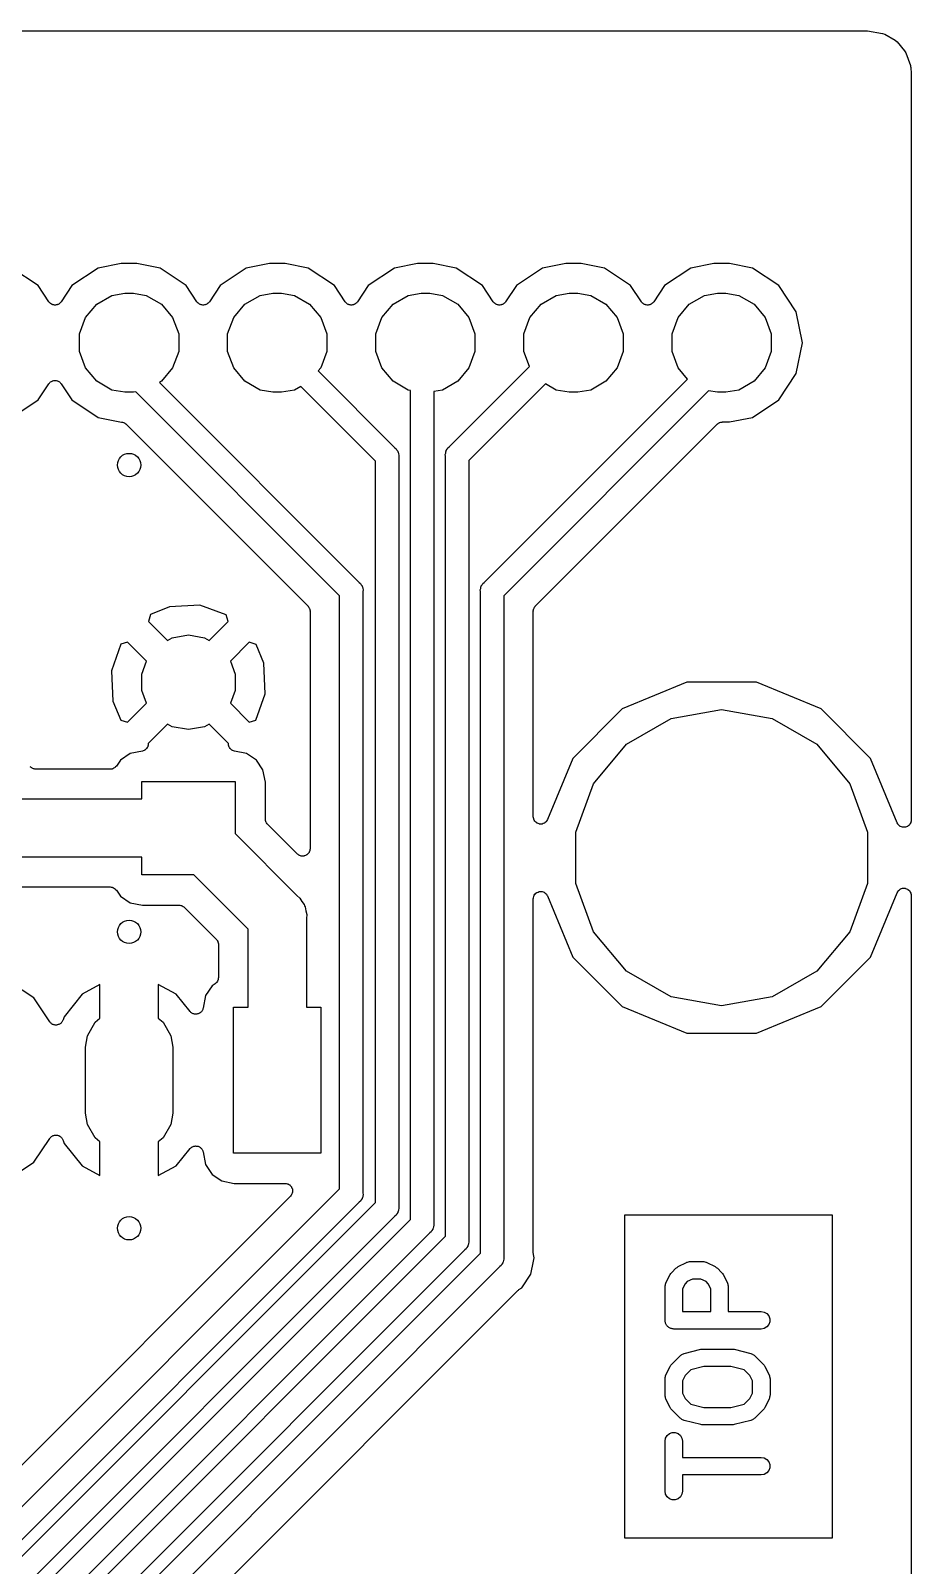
# Model space of a CAD drawing. Extents: x 106 to 188.7, y -135.7 to -88.7.
# Drawn here: x 173.57 to 188.67, y -115 to -88.7 of the extents above; entities that cross this region are included whole.
import ezdxf

# ---------------------------------------------------------------- set-up
doc = ezdxf.new("R2010")
doc.units = 0
doc.header["$MEASUREMENT"] = 0
doc.layers.add('BLACK', color=7, linetype='CONTINUOUS')

msp = doc.modelspace()

# ---------------------------------------------------------------- linework, layer by layer
at = {"layer": 'BLACK', "linetype": 'CONTINUOUS'}
for p, q in [((106.71, -88.696), (187.9, -88.696)), ((187.9, -88.696), (187.911, -88.6979)), ((187.911, -88.6979), (187.922, -88.6979)), ((187.922, -88.6979), (188.179, -88.7431)), ((188.179, -88.7431), (188.22, -88.7582)), ((188.22, -88.7582), (188.393, -88.858)), ((188.393, -88.858), (188.393, -88.858)), ((188.393, -88.858), (188.427, -88.8863)), ((188.427, -88.8863), (188.555, -89.0392)), ((188.555, -89.0392), (188.577, -89.0773)), ((188.577, -89.0773), (188.656, -89.2936)), ((188.656, -89.2936), (188.658, -89.3099)), ((188.658, -89.3099), (188.663, -89.3259)), ((188.663, -89.3259), (188.672, -89.4268)), ((188.672, -89.4268), (188.671, -89.4324)), ((188.671, -89.4324), (188.672, -89.4379)), ((188.672, -89.4379), (188.672, -102.222)), ((173.699, -93.0644), (173.25, -92.7643)), ((174.73, -92.7643), (174.281, -93.0644)), ((175.126, -92.6855), (174.73, -92.7643)), ((175.394, -92.6855), (175.126, -92.6855)), ((175.79, -92.7643), (175.394, -92.6855)), ((176.239, -93.0644), (175.79, -92.7643)), ((177.27, -92.7643), (176.821, -93.0644)), ((177.666, -92.6855), (177.27, -92.7643)), ((177.934, -92.6855), (177.666, -92.6855)), ((178.33, -92.7643), (177.934, -92.6855)), ((178.779, -93.0644), (178.33, -92.7643)), ((179.81, -92.7643), (179.361, -93.0644)), ((180.206, -92.6855), (179.81, -92.7643)), ((180.474, -92.6855), (180.206, -92.6855)), ((180.87, -92.7643), (180.474, -92.6855)), ((181.319, -93.0644), (180.87, -92.7643)), ((182.35, -92.7643), (181.901, -93.0644)), ((182.746, -92.6855), (182.35, -92.7643)), ((183.014, -92.6855), (182.746, -92.6855)), ((183.41, -92.7643), (183.014, -92.6855)), ((183.859, -93.0644), (183.41, -92.7643)), ((184.89, -92.7643), (184.441, -93.0644)), ((185.286, -92.6855), (184.89, -92.7643)), ((185.554, -92.6855), (185.286, -92.6855)), ((185.95, -92.7643), (185.554, -92.6855)), ((186.399, -93.0644), (185.95, -92.7643)), ((173.884, -93.3418), (173.699, -93.0644)), ((174.281, -93.0644), (174.096, -93.3418)), ((176.424, -93.3418), (176.239, -93.0644)), ((176.821, -93.0644), (176.636, -93.3418)), ((178.964, -93.3418), (178.779, -93.0644)), ((179.361, -93.0644), (179.176, -93.3418)), ((181.504, -93.3418), (181.319, -93.0644)), ((181.901, -93.0644), (181.716, -93.3418)), ((184.044, -93.3418), (183.859, -93.0644)), ((184.441, -93.0644), (184.256, -93.3418)), ((186.699, -93.5136), (186.399, -93.0644)), ((173.894, -93.3518), (173.884, -93.3418)), ((173.902, -93.363), (173.894, -93.3518)), ((174.086, -93.3518), (174.078, -93.363)), ((174.096, -93.3418), (174.086, -93.3518)), ((174.705, -93.3823), (174.965, -93.2324)), ((174.965, -93.2324), (175.186, -93.1935)), ((175.186, -93.1935), (175.334, -93.1935)), ((175.334, -93.1935), (175.555, -93.2324)), ((175.555, -93.2324), (175.815, -93.3823)), ((176.434, -93.3518), (176.424, -93.3418)), ((176.442, -93.363), (176.434, -93.3518)), ((176.626, -93.3518), (176.618, -93.363)), ((176.636, -93.3418), (176.626, -93.3518)), ((177.245, -93.3823), (177.505, -93.2324)), ((177.505, -93.2324), (177.726, -93.1935)), ((177.726, -93.1935), (177.874, -93.1935)), ((177.874, -93.1935), (178.095, -93.2324)), ((178.095, -93.2324), (178.355, -93.3823)), ((178.974, -93.3518), (178.964, -93.3418)), ((178.982, -93.363), (178.974, -93.3518)), ((179.166, -93.3518), (179.158, -93.363)), ((179.176, -93.3418), (179.166, -93.3518)), ((179.785, -93.3823), (180.045, -93.2324)), ((180.045, -93.2324), (180.266, -93.1935)), ((180.266, -93.1935), (180.414, -93.1935)), ((180.414, -93.1935), (180.635, -93.2324)), ((180.635, -93.2324), (180.895, -93.3823)), ((181.514, -93.3518), (181.504, -93.3418)), ((181.522, -93.363), (181.514, -93.3518)), ((181.706, -93.3518), (181.698, -93.363)), ((181.716, -93.3418), (181.706, -93.3518)), ((182.325, -93.3823), (182.585, -93.2324)), ((182.585, -93.2324), (182.806, -93.1935)), ((182.806, -93.1935), (182.954, -93.1935)), ((182.954, -93.1935), (183.175, -93.2324)), ((183.175, -93.2324), (183.435, -93.3823)), ((184.054, -93.3518), (184.044, -93.3418)), ((184.062, -93.363), (184.054, -93.3518)), ((184.246, -93.3518), (184.238, -93.363)), ((184.256, -93.3418), (184.246, -93.3518)), ((184.865, -93.3823), (185.125, -93.2324)), ((185.125, -93.2324), (185.346, -93.1935)), ((185.346, -93.1935), (185.494, -93.1935)), ((185.494, -93.1935), (185.715, -93.2324)), ((185.715, -93.2324), (185.975, -93.3823)), ((173.909, -93.3676), (173.902, -93.363)), ((173.915, -93.3737), (173.909, -93.3676)), ((173.927, -93.3798), (173.915, -93.3737)), ((173.939, -93.3875), (173.927, -93.3798)), ((173.947, -93.3895), (173.939, -93.3875)), ((173.954, -93.3932), (173.947, -93.3895)), ((173.968, -93.3947), (173.954, -93.3932)), ((173.982, -93.398), (173.968, -93.3947)), ((173.99, -93.3971), (173.982, -93.398)), ((173.998, -93.398), (173.99, -93.3971)), ((174.012, -93.3947), (173.998, -93.398)), ((174.026, -93.3932), (174.012, -93.3947)), ((174.033, -93.3895), (174.026, -93.3932)), ((174.041, -93.3875), (174.033, -93.3895)), ((174.053, -93.3798), (174.041, -93.3875)), ((174.065, -93.3737), (174.053, -93.3798)), ((174.071, -93.3676), (174.065, -93.3737)), ((174.078, -93.363), (174.071, -93.3676)), ((174.41, -93.8936), (174.513, -93.6119)), ((174.513, -93.6119), (174.705, -93.3823)), ((175.815, -93.3823), (176.007, -93.6119)), ((176.007, -93.6119), (176.11, -93.8936)), ((176.449, -93.3676), (176.442, -93.363)), ((176.455, -93.3737), (176.449, -93.3676)), ((176.467, -93.3798), (176.455, -93.3737)), ((176.479, -93.3875), (176.467, -93.3798)), ((176.487, -93.3895), (176.479, -93.3875)), ((176.494, -93.3932), (176.487, -93.3895)), ((176.508, -93.3947), (176.494, -93.3932)), ((176.522, -93.398), (176.508, -93.3947)), ((176.53, -93.3971), (176.522, -93.398)), ((176.538, -93.398), (176.53, -93.3971)), ((176.552, -93.3947), (176.538, -93.398)), ((176.566, -93.3932), (176.552, -93.3947)), ((176.573, -93.3895), (176.566, -93.3932)), ((176.581, -93.3875), (176.573, -93.3895)), ((176.593, -93.3798), (176.581, -93.3875)), ((176.605, -93.3737), (176.593, -93.3798)), ((176.611, -93.3676), (176.605, -93.3737)), ((176.618, -93.363), (176.611, -93.3676)), ((176.95, -93.8936), (177.053, -93.6119)), ((177.053, -93.6119), (177.245, -93.3823)), ((178.355, -93.3823), (178.547, -93.6119)), ((178.547, -93.6119), (178.65, -93.8936)), ((178.989, -93.3676), (178.982, -93.363)), ((178.995, -93.3737), (178.989, -93.3676)), ((179.007, -93.3798), (178.995, -93.3737)), ((179.019, -93.3875), (179.007, -93.3798)), ((179.027, -93.3895), (179.019, -93.3875)), ((179.034, -93.3932), (179.027, -93.3895)), ((179.048, -93.3947), (179.034, -93.3932)), ((179.062, -93.398), (179.048, -93.3947)), ((179.07, -93.3971), (179.062, -93.398)), ((179.078, -93.398), (179.07, -93.3971)), ((179.092, -93.3947), (179.078, -93.398)), ((179.106, -93.3932), (179.092, -93.3947)), ((179.113, -93.3895), (179.106, -93.3932)), ((179.121, -93.3875), (179.113, -93.3895)), ((179.133, -93.3798), (179.121, -93.3875)), ((179.145, -93.3737), (179.133, -93.3798)), ((179.151, -93.3676), (179.145, -93.3737)), ((179.158, -93.363), (179.151, -93.3676)), ((179.49, -93.8936), (179.593, -93.6119)), ((179.593, -93.6119), (179.785, -93.3823)), ((180.895, -93.3823), (181.087, -93.6119)), ((181.087, -93.6119), (181.19, -93.8936)), ((181.529, -93.3676), (181.522, -93.363)), ((181.535, -93.3737), (181.529, -93.3676)), ((181.547, -93.3798), (181.535, -93.3737)), ((181.559, -93.3875), (181.547, -93.3798)), ((181.567, -93.3895), (181.559, -93.3875)), ((181.574, -93.3932), (181.567, -93.3895)), ((181.588, -93.3947), (181.574, -93.3932)), ((181.602, -93.398), (181.588, -93.3947)), ((181.61, -93.3971), (181.602, -93.398)), ((181.618, -93.398), (181.61, -93.3971)), ((181.632, -93.3947), (181.618, -93.398)), ((181.646, -93.3932), (181.632, -93.3947)), ((181.653, -93.3895), (181.646, -93.3932)), ((181.661, -93.3875), (181.653, -93.3895)), ((181.673, -93.3798), (181.661, -93.3875)), ((181.685, -93.3737), (181.673, -93.3798)), ((181.691, -93.3676), (181.685, -93.3737)), ((181.698, -93.363), (181.691, -93.3676)), ((182.03, -93.8936), (182.133, -93.6119)), ((182.133, -93.6119), (182.325, -93.3823)), ((183.435, -93.3823), (183.627, -93.6119)), ((183.627, -93.6119), (183.73, -93.8936)), ((184.069, -93.3676), (184.062, -93.363)), ((184.075, -93.3737), (184.069, -93.3676)), ((184.087, -93.3798), (184.075, -93.3737)), ((184.099, -93.3875), (184.087, -93.3798)), ((184.107, -93.3895), (184.099, -93.3875)), ((184.114, -93.3932), (184.107, -93.3895)), ((184.128, -93.3947), (184.114, -93.3932)), ((184.142, -93.398), (184.128, -93.3947)), ((184.15, -93.3971), (184.142, -93.398)), ((184.158, -93.398), (184.15, -93.3971)), ((184.172, -93.3947), (184.158, -93.398)), ((184.186, -93.3932), (184.172, -93.3947)), ((184.193, -93.3895), (184.186, -93.3932)), ((184.201, -93.3875), (184.193, -93.3895)), ((184.213, -93.3798), (184.201, -93.3875)), ((184.225, -93.3737), (184.213, -93.3798)), ((184.231, -93.3676), (184.225, -93.3737)), ((184.238, -93.363), (184.231, -93.3676)), ((184.57, -93.8936), (184.673, -93.6119)), ((184.673, -93.6119), (184.865, -93.3823)), ((185.975, -93.3823), (186.167, -93.6119)), ((186.167, -93.6119), (186.27, -93.8936)), ((186.805, -94.0435), (186.699, -93.5136)), ((174.41, -94.1934), (174.41, -93.8936)), ((176.11, -93.8936), (176.11, -94.1934)), ((176.95, -94.1934), (176.95, -93.8936)), ((178.65, -93.8936), (178.65, -94.1934)), ((179.49, -94.1934), (179.49, -93.8936)), ((181.19, -93.8936), (181.19, -94.1934)), ((182.03, -94.1934), (182.03, -93.8936)), ((183.73, -93.8936), (183.73, -94.1934)), ((184.57, -94.1934), (184.57, -93.8936)), ((186.27, -93.8936), (186.27, -94.1934)), ((186.699, -94.5734), (186.805, -94.0435)), ((174.513, -94.4751), (174.41, -94.1934)), ((176.11, -94.1934), (176.007, -94.4751)), ((177.053, -94.4751), (176.95, -94.1934)), ((178.65, -94.1934), (178.547, -94.4751)), ((179.593, -94.4751), (179.49, -94.1934)), ((181.19, -94.1934), (181.087, -94.4751)), ((182.124, -94.4528), (182.03, -94.1934)), ((183.73, -94.1934), (183.627, -94.4751)), ((184.673, -94.4751), (184.57, -94.1934)), ((186.27, -94.1934), (186.167, -94.4751)), ((174.705, -94.7047), (174.513, -94.4751)), ((176.007, -94.4751), (175.815, -94.7047)), ((177.245, -94.7047), (177.053, -94.4751)), ((178.547, -94.4751), (178.503, -94.5276)), ((178.503, -94.5276), (179.818, -95.8424)), ((179.785, -94.7047), (179.593, -94.4751)), ((180.748, -95.8294), (182.124, -94.4528)), ((181.087, -94.4751), (180.895, -94.7047)), ((181.348, -98.1504), (184.832, -94.6657)), ((183.627, -94.4751), (183.435, -94.7047)), ((184.832, -94.6657), (184.673, -94.4751)), ((186.167, -94.4751), (185.975, -94.7047)), ((186.399, -95.0226), (186.699, -94.5734)), ((173.699, -95.0226), (173.884, -94.7452)), ((173.884, -94.7452), (173.894, -94.7352)), ((173.894, -94.7352), (173.902, -94.724)), ((173.902, -94.724), (173.909, -94.7194)), ((173.909, -94.7194), (173.915, -94.7133)), ((173.915, -94.7133), (173.927, -94.7072)), ((173.927, -94.7072), (173.939, -94.6995)), ((173.939, -94.6995), (173.947, -94.6975)), ((173.947, -94.6975), (173.954, -94.6938)), ((173.954, -94.6938), (173.968, -94.6923)), ((173.968, -94.6923), (173.982, -94.689)), ((173.982, -94.689), (173.99, -94.6899)), ((173.99, -94.6899), (173.998, -94.689)), ((173.998, -94.689), (174.012, -94.6923)), ((174.012, -94.6923), (174.026, -94.6938)), ((174.026, -94.6938), (174.033, -94.6975)), ((174.033, -94.6975), (174.041, -94.6995)), ((174.041, -94.6995), (174.053, -94.7072)), ((174.053, -94.7072), (174.065, -94.7133)), ((174.065, -94.7133), (174.071, -94.7194)), ((174.071, -94.7194), (174.078, -94.724)), ((174.078, -94.724), (174.086, -94.7352)), ((174.086, -94.7352), (174.096, -94.7452)), ((174.096, -94.7452), (174.281, -95.0226)), ((174.965, -94.8546), (174.705, -94.7047)), ((175.186, -94.8935), (174.965, -94.8546)), ((175.334, -94.8935), (175.186, -94.8935)), ((175.375, -94.8863), (175.334, -94.8935)), ((178.87, -98.3808), (175.375, -94.8863)), ((175.815, -94.7047), (175.78, -94.7249)), ((175.78, -94.7249), (179.205, -98.1504)), ((177.505, -94.8546), (177.245, -94.7047)), ((177.726, -94.8935), (177.505, -94.8546)), ((177.874, -94.8935), (177.726, -94.8935)), ((178.095, -94.8546), (177.874, -94.8935)), ((178.203, -94.7925), (178.095, -94.8546)), ((179.483, -96.0728), (178.203, -94.7925)), ((180.045, -94.8546), (179.785, -94.7047)), ((180.083, -94.8613), (180.045, -94.8546)), ((180.083, -109.067), (180.083, -94.8613)), ((180.635, -94.8546), (180.483, -94.8814)), ((180.483, -94.8814), (180.483, -109.141)), ((180.895, -94.7047), (180.635, -94.8546)), ((182.397, -94.746), (181.083, -96.0599)), ((185.197, -94.8672), (181.683, -98.3808)), ((182.585, -94.8546), (182.397, -94.746)), ((182.806, -94.8935), (182.585, -94.8546)), ((182.954, -94.8935), (182.806, -94.8935)), ((183.175, -94.8546), (182.954, -94.8935)), ((183.435, -94.7047), (183.175, -94.8546)), ((185.346, -94.8935), (185.197, -94.8672)), ((185.494, -94.8935), (185.346, -94.8935)), ((185.715, -94.8546), (185.494, -94.8935)), ((185.975, -94.7047), (185.715, -94.8546)), ((173.25, -95.3227), (173.699, -95.0226)), ((174.281, -95.0226), (174.73, -95.3227)), ((185.95, -95.3227), (186.399, -95.0226)), ((174.73, -95.3227), (175.129, -95.4021)), ((175.129, -95.4021), (175.131, -95.402)), ((175.131, -95.402), (175.137, -95.4035)), ((175.137, -95.4035), (175.139, -95.4039)), ((175.139, -95.4039), (175.14, -95.4044)), ((175.14, -95.4044), (175.147, -95.4063)), ((175.147, -95.4063), (175.163, -95.4092)), ((175.163, -95.4092), (175.168, -95.412)), ((175.168, -95.412), (175.173, -95.4134)), ((175.173, -95.4134), (175.187, -95.4229)), ((175.187, -95.4229), (175.201, -95.4312)), ((175.201, -95.4312), (175.205, -95.4355)), ((175.205, -95.4355), (175.209, -95.4387)), ((175.209, -95.4387), (178.325, -98.5541)), ((182.228, -98.5541), (185.344, -95.4387)), ((185.344, -95.4387), (185.348, -95.4355)), ((185.348, -95.4355), (185.352, -95.4312)), ((185.352, -95.4312), (185.366, -95.4229)), ((185.366, -95.4229), (185.38, -95.4134)), ((185.38, -95.4134), (185.385, -95.412)), ((185.385, -95.412), (185.39, -95.4092)), ((185.39, -95.4092), (185.406, -95.4063)), ((185.406, -95.4063), (185.422, -95.402)), ((185.422, -95.402), (185.428, -95.4025)), ((185.428, -95.4025), (185.433, -95.4015)), ((185.433, -95.4015), (185.554, -95.4015)), ((185.554, -95.4015), (185.95, -95.3227)), ((179.818, -95.8424), (179.839, -95.8594)), ((179.839, -95.8594), (179.852, -95.8824)), ((179.852, -95.8824), (179.867, -95.9041)), ((179.867, -95.9041), (179.869, -95.9128)), ((179.869, -95.9128), (179.874, -95.9205)), ((179.874, -95.9205), (179.878, -95.9466)), ((179.878, -95.9466), (179.885, -95.9723)), ((179.885, -95.9723), (179.883, -95.9987)), ((180.681, -95.9593), (180.688, -95.9337)), ((180.683, -95.9857), (180.681, -95.9593)), ((180.683, -109.356), (180.683, -95.9857)), ((180.688, -95.9337), (180.692, -95.9076)), ((180.692, -95.9076), (180.697, -95.8998)), ((180.697, -95.8998), (180.699, -95.8912)), ((180.699, -95.8912), (180.714, -95.8694)), ((180.714, -95.8694), (180.727, -95.8465)), ((180.727, -95.8465), (180.748, -95.8294)), ((179.483, -108.778), (179.483, -96.0728)), ((179.883, -95.9987), (179.883, -108.852)), ((181.083, -96.0599), (181.083, -109.43)), ((179.205, -98.1504), (179.226, -98.1675)), ((179.226, -98.1675), (179.239, -98.1904)), ((179.239, -98.1904), (179.254, -98.2122)), ((179.254, -98.2122), (179.256, -98.2208)), ((179.256, -98.2208), (179.261, -98.2285)), ((179.261, -98.2285), (179.265, -98.2547)), ((179.265, -98.2547), (179.272, -98.2803)), ((179.272, -98.2803), (179.27, -98.3067)), ((179.27, -98.3067), (179.27, -108.617)), ((181.281, -98.2803), (181.288, -98.2547)), ((181.283, -98.3067), (181.281, -98.2803)), ((181.283, -109.645), (181.283, -98.3067)), ((181.288, -98.2547), (181.292, -98.2285)), ((181.292, -98.2285), (181.297, -98.2208)), ((181.297, -98.2208), (181.299, -98.2122)), ((181.299, -98.2122), (181.314, -98.1904)), ((181.314, -98.1904), (181.327, -98.1675)), ((181.327, -98.1675), (181.348, -98.1504)), ((175.951, -98.568), (175.626, -98.7024)), ((176.474, -98.5431), (175.951, -98.568)), ((176.927, -98.706), (176.474, -98.5431)), ((178.325, -98.5541), (178.328, -98.5586)), ((178.328, -98.5586), (178.332, -98.5622)), ((178.332, -98.5622), (178.341, -98.5766)), ((178.341, -98.5766), (178.35, -98.5902)), ((178.35, -98.5902), (178.352, -98.5956)), ((178.352, -98.5956), (178.354, -98.6004)), ((178.354, -98.6004), (178.357, -98.6168)), ((178.357, -98.6168), (178.362, -98.6328)), ((178.87, -108.543), (178.87, -98.3808)), ((181.683, -98.3808), (181.683, -109.719)), ((182.191, -98.6328), (182.196, -98.6168)), ((182.196, -98.6168), (182.199, -98.6004)), ((182.199, -98.6004), (182.201, -98.5956)), ((182.201, -98.5956), (182.203, -98.5902)), ((182.203, -98.5902), (182.212, -98.5766)), ((182.212, -98.5766), (182.221, -98.5622)), ((182.221, -98.5622), (182.225, -98.5586)), ((182.225, -98.5586), (182.228, -98.5541)), ((175.626, -98.7024), (175.591, -98.8182)), ((175.591, -98.8182), (175.918, -99.1449)), ((176.634, -99.1449), (176.961, -98.8182)), ((176.961, -98.8182), (176.927, -98.706)), ((178.362, -98.6328), (178.361, -98.6384)), ((178.361, -98.6384), (178.362, -98.6439)), ((178.362, -98.6439), (178.362, -102.716)), ((182.192, -98.6384), (182.191, -98.6328)), ((182.191, -98.6439), (182.192, -98.6384)), ((182.191, -102.167), (182.191, -98.6439)), ((175.918, -99.1449), (175.998, -99.0986)), ((175.998, -99.0986), (176.276, -99.0497)), ((176.276, -99.0497), (176.554, -99.0986)), ((176.554, -99.0986), (176.634, -99.1449)), ((175.12, -99.2111), (174.957, -99.6644)), ((175.232, -99.1774), (175.12, -99.2111)), ((175.556, -99.5012), (175.232, -99.1774)), ((177.32, -99.1774), (176.996, -99.5012)), ((177.436, -99.2122), (177.32, -99.1774)), ((177.57, -99.5367), (177.436, -99.2122)), ((174.957, -99.6644), (174.982, -100.187)), ((175.476, -99.7209), (175.556, -99.5012)), ((176.996, -99.5012), (177.076, -99.7209)), ((177.595, -100.06), (177.57, -99.5367)), ((175.476, -100.003), (175.476, -99.7209)), ((177.076, -99.7209), (177.076, -100.003)), ((184.822, -99.862), (183.716, -100.32)), ((186.018, -99.862), (184.822, -99.862)), ((187.124, -100.32), (186.018, -99.862)), ((174.982, -100.187), (175.116, -100.512)), ((175.556, -100.223), (175.476, -100.003)), ((177.076, -100.003), (176.996, -100.223)), ((177.432, -100.513), (177.595, -100.06)), ((175.232, -100.547), (175.556, -100.223)), ((176.996, -100.223), (177.32, -100.547)), ((183.716, -100.32), (182.87, -101.166)), ((184.552, -100.485), (185.42, -100.331)), ((185.42, -100.331), (186.288, -100.485)), ((187.97, -101.166), (187.124, -100.32)), ((175.116, -100.512), (175.232, -100.547)), ((175.918, -100.579), (175.588, -100.909)), ((175.998, -100.625), (175.918, -100.579)), ((176.276, -100.674), (175.998, -100.625)), ((176.554, -100.625), (176.276, -100.674)), ((176.634, -100.579), (176.554, -100.625)), ((176.964, -100.909), (176.634, -100.579)), ((177.32, -100.547), (177.432, -100.513)), ((183.788, -100.925), (184.552, -100.485)), ((186.288, -100.485), (187.052, -100.925)), ((175.569, -100.982), (175.561, -100.997)), ((175.579, -100.967), (175.569, -100.982)), ((175.58, -100.963), (175.579, -100.967)), ((175.582, -100.958), (175.58, -100.963)), ((175.585, -100.941), (175.582, -100.958)), ((175.589, -100.924), (175.585, -100.941)), ((175.588, -100.909), (175.589, -100.915)), ((175.589, -100.915), (175.588, -100.919)), ((175.588, -100.919), (175.589, -100.924)), ((176.963, -100.915), (176.964, -100.909)), ((176.964, -100.919), (176.963, -100.915)), ((176.963, -100.924), (176.964, -100.919)), ((176.967, -100.941), (176.963, -100.924)), ((176.97, -100.958), (176.967, -100.941)), ((176.972, -100.963), (176.97, -100.958)), ((176.973, -100.967), (176.972, -100.963)), ((176.983, -100.982), (176.973, -100.967)), ((176.991, -100.997), (176.983, -100.982)), ((183.222, -101.601), (183.788, -100.925)), ((187.052, -100.925), (187.618, -101.601)), ((175.11, -101.196), (175.042, -101.298)), ((175.278, -101.083), (175.11, -101.196)), ((175.487, -101.042), (175.278, -101.083)), ((175.503, -101.036), (175.487, -101.042)), ((175.519, -101.031), (175.503, -101.036)), ((175.523, -101.028), (175.519, -101.031)), ((175.528, -101.026), (175.523, -101.028)), ((175.541, -101.015), (175.528, -101.026)), ((175.555, -101.004), (175.541, -101.015)), ((175.557, -101), (175.555, -101.004)), ((175.561, -100.997), (175.557, -101)), ((176.995, -101), (176.991, -100.997)), ((176.997, -101.004), (176.995, -101)), ((177.011, -101.015), (176.997, -101.004)), ((177.024, -101.026), (177.011, -101.015)), ((177.029, -101.028), (177.024, -101.026)), ((177.033, -101.031), (177.029, -101.028)), ((177.049, -101.036), (177.033, -101.031)), ((177.065, -101.042), (177.049, -101.036)), ((177.274, -101.083), (177.065, -101.042)), ((177.442, -101.196), (177.274, -101.083)), ((177.555, -101.364), (177.442, -101.196)), ((182.87, -101.166), (182.435, -102.215)), ((188.428, -102.271), (187.97, -101.166)), ((173.575, -101.316), (173.566, -101.309)), ((173.582, -101.324), (173.575, -101.316)), ((173.592, -101.33), (173.582, -101.324)), ((173.6, -101.337), (173.592, -101.33)), ((173.611, -101.341), (173.6, -101.337)), ((173.62, -101.346), (173.611, -101.341)), ((173.631, -101.348), (173.62, -101.346)), ((173.642, -101.352), (173.631, -101.348)), ((173.653, -101.352), (173.642, -101.352)), ((173.664, -101.354), (173.653, -101.352)), ((174.936, -101.354), (173.664, -101.354)), ((174.954, -101.351), (174.936, -101.354)), ((174.972, -101.349), (174.954, -101.351)), ((174.975, -101.347), (174.972, -101.349)), ((174.98, -101.346), (174.975, -101.347)), ((174.995, -101.337), (174.98, -101.346)), ((175.011, -101.329), (174.995, -101.337)), ((175.014, -101.326), (175.011, -101.329)), ((175.018, -101.324), (175.014, -101.326)), ((175.029, -101.311), (175.018, -101.324)), ((175.042, -101.298), (175.029, -101.311)), ((177.596, -101.575), (177.555, -101.364)), ((175.476, -101.862), (175.476, -101.562)), ((175.476, -101.562), (177.076, -101.562)), ((177.076, -101.562), (177.076, -102.455)), ((177.596, -102.204), (177.596, -101.575)), ((182.92, -102.429), (183.222, -101.601)), ((187.618, -101.601), (187.92, -102.429)), ((165.307, -101.862), (175.476, -101.862)), ((177.597, -102.21), (177.596, -102.204)), ((177.597, -102.215), (177.597, -102.21)), ((177.601, -102.231), (177.597, -102.215)), ((177.604, -102.248), (177.601, -102.231)), ((177.607, -102.253), (177.604, -102.248)), ((177.608, -102.258), (177.607, -102.253)), ((177.618, -102.272), (177.608, -102.258)), ((177.626, -102.286), (177.618, -102.272)), ((177.63, -102.29), (177.626, -102.286)), ((177.634, -102.294), (177.63, -102.29)), ((178.145, -102.806), (177.634, -102.294)), ((182.194, -102.186), (182.191, -102.167)), ((182.197, -102.205), (182.194, -102.186)), ((182.198, -102.207), (182.197, -102.205)), ((182.199, -102.21), (182.198, -102.207)), ((182.208, -102.227), (182.199, -102.21)), ((182.217, -102.244), (182.208, -102.227)), ((182.219, -102.246), (182.217, -102.244)), ((182.221, -102.248), (182.219, -102.246)), ((182.236, -102.261), (182.221, -102.248)), ((182.25, -102.274), (182.236, -102.261)), ((182.252, -102.275), (182.25, -102.274)), ((182.254, -102.277), (182.252, -102.275)), ((182.273, -102.283), (182.254, -102.277)), ((182.291, -102.291), (182.273, -102.283)), ((182.293, -102.291), (182.291, -102.291)), ((182.296, -102.292), (182.293, -102.291)), ((182.315, -102.292), (182.296, -102.292)), ((182.335, -102.293), (182.315, -102.292)), ((182.337, -102.292), (182.335, -102.293)), ((182.34, -102.292), (182.337, -102.292)), ((182.358, -102.285), (182.34, -102.292)), ((182.377, -102.279), (182.358, -102.285)), ((182.379, -102.278), (182.377, -102.279)), ((182.381, -102.277), (182.379, -102.278)), ((182.396, -102.264), (182.381, -102.277)), ((182.412, -102.253), (182.396, -102.264)), ((182.413, -102.25), (182.412, -102.253)), ((182.415, -102.248), (182.413, -102.25)), ((182.425, -102.232), (182.415, -102.248)), ((182.435, -102.215), (182.425, -102.232)), ((188.438, -102.287), (188.428, -102.271)), ((188.448, -102.304), (188.438, -102.287)), ((188.644, -102.301), (188.642, -102.304)), ((188.646, -102.3), (188.644, -102.301)), ((188.655, -102.282), (188.646, -102.3)), ((188.664, -102.266), (188.655, -102.282)), ((188.665, -102.263), (188.664, -102.266)), ((188.666, -102.26), (188.665, -102.263)), ((188.669, -102.241), (188.666, -102.26)), ((188.672, -102.222), (188.669, -102.241)), ((177.076, -102.455), (178.138, -103.517)), ((182.92, -103.311), (182.92, -102.429)), ((187.92, -102.429), (187.92, -103.311)), ((188.45, -102.306), (188.448, -102.304)), ((188.451, -102.308), (188.45, -102.306)), ((188.467, -102.32), (188.451, -102.308)), ((188.482, -102.332), (188.467, -102.32)), ((188.484, -102.333), (188.482, -102.332)), ((188.486, -102.335), (188.484, -102.333)), ((188.505, -102.341), (188.486, -102.335)), ((188.523, -102.347), (188.505, -102.341)), ((188.526, -102.347), (188.523, -102.347)), ((188.528, -102.348), (188.526, -102.347)), ((188.548, -102.347), (188.528, -102.348)), ((188.567, -102.347), (188.548, -102.347)), ((188.57, -102.346), (188.567, -102.347)), ((188.572, -102.346), (188.57, -102.346)), ((188.59, -102.339), (188.572, -102.346)), ((188.609, -102.332), (188.59, -102.339)), ((188.611, -102.33), (188.609, -102.332)), ((188.613, -102.329), (188.611, -102.33)), ((188.627, -102.316), (188.613, -102.329)), ((188.642, -102.304), (188.627, -102.316)), ((178.159, -102.815), (178.145, -102.806)), ((178.171, -102.826), (178.159, -102.815)), ((178.177, -102.828), (178.171, -102.826)), ((178.181, -102.831), (178.177, -102.828)), ((178.298, -102.826), (178.283, -102.832)), ((178.303, -102.822), (178.298, -102.826)), ((178.308, -102.82), (178.303, -102.822)), ((178.32, -102.808), (178.308, -102.82)), ((178.332, -102.798), (178.32, -102.808)), ((178.335, -102.793), (178.332, -102.798)), ((178.339, -102.789), (178.335, -102.793)), ((178.346, -102.774), (178.339, -102.789)), ((178.354, -102.759), (178.346, -102.774)), ((178.355, -102.754), (178.354, -102.759)), ((178.358, -102.749), (178.355, -102.754)), ((178.359, -102.732), (178.358, -102.749)), ((178.362, -102.716), (178.359, -102.732)), ((175.476, -102.862), (165.122, -102.862)), ((175.476, -103.162), (175.476, -102.862)), ((178.197, -102.835), (178.181, -102.831)), ((178.213, -102.841), (178.197, -102.835)), ((178.219, -102.841), (178.213, -102.841)), ((178.224, -102.842), (178.219, -102.841)), ((178.24, -102.841), (178.224, -102.842)), ((178.257, -102.841), (178.24, -102.841)), ((178.262, -102.839), (178.257, -102.841)), ((178.268, -102.839), (178.262, -102.839)), ((178.283, -102.832), (178.268, -102.839)), ((176.369, -103.162), (175.476, -103.162)), ((177.3, -104.093), (176.369, -103.162)), ((183.222, -104.139), (182.92, -103.311)), ((187.92, -103.311), (187.618, -104.139)), ((165.212, -103.37), (174.936, -103.37)), ((174.936, -103.37), (174.954, -103.373)), ((174.954, -103.373), (174.972, -103.375)), ((174.972, -103.375), (174.975, -103.377)), ((174.975, -103.377), (174.98, -103.378)), ((174.98, -103.378), (174.995, -103.387)), ((174.995, -103.387), (175.011, -103.395)), ((175.011, -103.395), (175.014, -103.398)), ((175.014, -103.398), (175.018, -103.4)), ((175.018, -103.4), (175.029, -103.413)), ((175.029, -103.413), (175.042, -103.426)), ((175.042, -103.426), (175.11, -103.528)), ((175.11, -103.528), (175.278, -103.641)), ((178.138, -103.517), (178.189, -103.56)), ((178.189, -103.56), (178.222, -103.617)), ((178.222, -103.617), (178.26, -103.671)), ((182.191, -103.573), (182.194, -103.554)), ((182.191, -109.646), (182.191, -103.573)), ((182.194, -103.554), (182.197, -103.535)), ((182.197, -103.535), (182.198, -103.533)), ((182.198, -103.533), (182.199, -103.53)), ((182.199, -103.53), (182.208, -103.513)), ((182.208, -103.513), (182.217, -103.496)), ((182.217, -103.496), (182.219, -103.494)), ((182.219, -103.494), (182.221, -103.492)), ((182.221, -103.492), (182.236, -103.479)), ((182.236, -103.479), (182.25, -103.466)), ((182.25, -103.466), (182.252, -103.465)), ((182.252, -103.465), (182.254, -103.463)), ((182.254, -103.463), (182.273, -103.457)), ((182.273, -103.457), (182.291, -103.449)), ((182.291, -103.449), (182.293, -103.449)), ((182.293, -103.449), (182.296, -103.448)), ((182.296, -103.448), (182.315, -103.448)), ((182.315, -103.448), (182.335, -103.447)), ((182.335, -103.447), (182.337, -103.448)), ((182.337, -103.448), (182.34, -103.448)), ((182.34, -103.448), (182.358, -103.455)), ((182.358, -103.455), (182.377, -103.461)), ((182.377, -103.461), (182.379, -103.462)), ((182.379, -103.462), (182.381, -103.463)), ((182.381, -103.463), (182.396, -103.476)), ((182.396, -103.476), (182.412, -103.487)), ((182.412, -103.487), (182.413, -103.49)), ((182.413, -103.49), (182.415, -103.492)), ((182.415, -103.492), (182.425, -103.508)), ((182.425, -103.508), (182.435, -103.525)), ((182.435, -103.525), (182.87, -104.574)), ((187.97, -104.574), (188.428, -103.469)), ((188.428, -103.469), (188.438, -103.453)), ((188.438, -103.453), (188.448, -103.436)), ((188.448, -103.436), (188.45, -103.434)), ((188.45, -103.434), (188.451, -103.432)), ((188.451, -103.432), (188.467, -103.42)), ((188.467, -103.42), (188.482, -103.408)), ((188.482, -103.408), (188.484, -103.407)), ((188.484, -103.407), (188.486, -103.405)), ((188.486, -103.405), (188.505, -103.399)), ((188.505, -103.399), (188.523, -103.393)), ((188.523, -103.393), (188.526, -103.393)), ((188.526, -103.393), (188.528, -103.392)), ((188.528, -103.392), (188.548, -103.393)), ((188.548, -103.393), (188.567, -103.393)), ((188.567, -103.393), (188.57, -103.394)), ((188.57, -103.394), (188.572, -103.394)), ((188.572, -103.394), (188.59, -103.401)), ((188.59, -103.401), (188.609, -103.408)), ((188.609, -103.408), (188.611, -103.41)), ((188.611, -103.41), (188.613, -103.411)), ((188.613, -103.411), (188.627, -103.424)), ((188.627, -103.424), (188.642, -103.436)), ((188.642, -103.436), (188.644, -103.439)), ((188.644, -103.439), (188.646, -103.44)), ((188.646, -103.44), (188.655, -103.458)), ((188.655, -103.458), (188.664, -103.474)), ((188.664, -103.474), (188.665, -103.477)), ((188.665, -103.477), (188.666, -103.48)), ((188.666, -103.48), (188.669, -103.499)), ((188.669, -103.499), (188.672, -103.518)), ((188.672, -103.518), (188.672, -120.002)), ((175.278, -103.641), (175.489, -103.682)), ((175.489, -103.682), (176.118, -103.682)), ((176.118, -103.682), (176.124, -103.683)), ((176.124, -103.683), (176.129, -103.683)), ((176.129, -103.683), (176.145, -103.687)), ((176.145, -103.687), (176.162, -103.69)), ((176.162, -103.69), (176.167, -103.693)), ((176.167, -103.693), (176.172, -103.694)), ((176.172, -103.694), (176.186, -103.704)), ((176.186, -103.704), (176.2, -103.712)), ((176.2, -103.712), (176.204, -103.716)), ((176.204, -103.716), (176.208, -103.72)), ((176.208, -103.72), (176.755, -104.266)), ((178.26, -103.671), (178.266, -103.693)), ((178.266, -103.693), (178.277, -103.712)), ((178.277, -103.712), (178.289, -103.778)), ((178.289, -103.778), (178.306, -103.842)), ((178.306, -103.842), (178.3, -103.908)), ((177.3, -105.43), (177.3, -104.093)), ((178.3, -103.908), (178.3, -105.43)), ((183.788, -104.815), (183.222, -104.139)), ((187.618, -104.139), (187.052, -104.815)), ((176.755, -104.266), (176.758, -104.271)), ((176.758, -104.271), (176.762, -104.274)), ((176.762, -104.274), (176.771, -104.289)), ((176.771, -104.289), (176.78, -104.302)), ((176.78, -104.302), (176.782, -104.308)), ((176.782, -104.308), (176.784, -104.313)), ((176.784, -104.313), (176.787, -104.329)), ((176.787, -104.329), (176.792, -104.345)), ((176.792, -104.345), (176.791, -104.351)), ((176.791, -104.351), (176.792, -104.356)), ((176.792, -104.356), (176.792, -104.924)), ((182.87, -104.574), (183.716, -105.42)), ((187.124, -105.42), (187.97, -104.574)), ((176.792, -104.924), (176.789, -104.941)), ((184.552, -105.255), (183.788, -104.815)), ((187.052, -104.815), (186.288, -105.255)), ((173.627, -105.273), (173.211, -104.995)), ((174.76, -105.044), (174.453, -105.21)), ((174.76, -105.62), (174.76, -105.044)), ((176.067, -105.21), (175.76, -105.044)), ((175.76, -105.044), (175.76, -105.62)), ((176.684, -105.064), (176.571, -105.232)), ((176.736, -105.029), (176.684, -105.064)), ((176.749, -105.017), (176.736, -105.029)), ((176.762, -105.005), (176.749, -105.017)), ((176.764, -105.002), (176.762, -105.005)), ((176.767, -104.999), (176.764, -105.002)), ((176.775, -104.983), (176.767, -104.999)), ((176.784, -104.967), (176.775, -104.983)), ((176.785, -104.963), (176.784, -104.967)), ((176.787, -104.959), (176.785, -104.963)), ((176.789, -104.941), (176.787, -104.959)), ((173.9, -105.682), (173.627, -105.273)), ((174.453, -105.21), (174.144, -105.593)), ((176.305, -105.505), (176.067, -105.21)), ((176.528, -105.45), (176.524, -105.46)), ((176.571, -105.232), (176.528, -105.45)), ((177.05, -107.93), (177.05, -105.43)), ((177.05, -105.43), (177.3, -105.43)), ((178.3, -105.43), (178.55, -105.43)), ((178.55, -105.43), (178.55, -107.93)), ((183.716, -105.42), (184.822, -105.878)), ((185.42, -105.409), (184.552, -105.255)), ((186.288, -105.255), (185.42, -105.409)), ((186.018, -105.878), (187.124, -105.42)), ((173.908, -105.69), (173.9, -105.682)), ((173.914, -105.699), (173.908, -105.69)), ((173.923, -105.706), (173.914, -105.699)), ((173.931, -105.714), (173.923, -105.706)), ((173.94, -105.719), (173.931, -105.714)), ((173.949, -105.725), (173.94, -105.719)), ((174.066, -105.722), (174.057, -105.728)), ((174.076, -105.717), (174.066, -105.722)), ((174.084, -105.709), (174.076, -105.717)), ((174.094, -105.703), (174.084, -105.709)), ((174.1, -105.694), (174.094, -105.703)), ((174.108, -105.687), (174.1, -105.694)), ((174.113, -105.677), (174.108, -105.687)), ((174.12, -105.667), (174.113, -105.677)), ((174.123, -105.657), (174.12, -105.667)), ((174.128, -105.647), (174.123, -105.657)), ((174.144, -105.593), (174.128, -105.647)), ((174.544, -105.92), (174.677, -105.69)), ((174.677, -105.69), (174.76, -105.62)), ((175.76, -105.62), (175.843, -105.69)), ((175.843, -105.69), (175.976, -105.92)), ((176.313, -105.512), (176.305, -105.505)), ((176.32, -105.52), (176.313, -105.512)), ((176.33, -105.526), (176.32, -105.52)), ((176.338, -105.534), (176.33, -105.526)), ((176.348, -105.537), (176.338, -105.534)), ((176.358, -105.543), (176.348, -105.537)), ((176.369, -105.545), (176.358, -105.543)), ((176.379, -105.549), (176.369, -105.545)), ((176.39, -105.55), (176.379, -105.549)), ((176.401, -105.552), (176.39, -105.55)), ((176.412, -105.55), (176.401, -105.552)), ((176.423, -105.55), (176.412, -105.55)), ((176.434, -105.547), (176.423, -105.55)), ((176.444, -105.545), (176.434, -105.547)), ((176.454, -105.54), (176.444, -105.545)), ((176.465, -105.536), (176.454, -105.54)), ((176.474, -105.529), (176.465, -105.536)), ((176.483, -105.524), (176.474, -105.529)), ((176.491, -105.515), (176.483, -105.524)), ((176.499, -105.508), (176.491, -105.515)), ((176.505, -105.499), (176.499, -105.508)), ((176.512, -105.491), (176.505, -105.499)), ((176.516, -105.48), (176.512, -105.491)), ((176.522, -105.47), (176.516, -105.48)), ((176.524, -105.46), (176.522, -105.47)), ((173.96, -105.728), (173.949, -105.725)), ((173.97, -105.733), (173.96, -105.728)), ((173.981, -105.734), (173.97, -105.733)), ((173.991, -105.738), (173.981, -105.734)), ((174.003, -105.737), (173.991, -105.738)), ((174.014, -105.738), (174.003, -105.737)), ((174.025, -105.735), (174.014, -105.738)), ((174.035, -105.735), (174.025, -105.735)), ((174.046, -105.73), (174.035, -105.735)), ((174.057, -105.728), (174.046, -105.73)), ((174.51, -106.114), (174.544, -105.92)), ((175.976, -105.92), (176.01, -106.114)), ((184.822, -105.878), (186.018, -105.878)), ((174.51, -107.246), (174.51, -106.114)), ((176.01, -106.114), (176.01, -107.246)), ((174.544, -107.44), (174.51, -107.246)), ((176.01, -107.246), (175.976, -107.44)), ((174.677, -107.67), (174.544, -107.44)), ((175.976, -107.44), (175.843, -107.67)), ((173.627, -108.087), (173.9, -107.678)), ((173.9, -107.678), (173.908, -107.67)), ((173.908, -107.67), (173.914, -107.661)), ((173.914, -107.661), (173.923, -107.654)), ((173.923, -107.654), (173.931, -107.646)), ((173.931, -107.646), (173.94, -107.641)), ((173.94, -107.641), (173.949, -107.635)), ((173.949, -107.635), (173.96, -107.632)), ((173.96, -107.632), (173.97, -107.627)), ((173.97, -107.627), (173.981, -107.626)), ((173.981, -107.626), (173.991, -107.622)), ((173.991, -107.622), (174.003, -107.623)), ((174.003, -107.623), (174.014, -107.622)), ((174.014, -107.622), (174.025, -107.625)), ((174.025, -107.625), (174.035, -107.625)), ((174.035, -107.625), (174.046, -107.63)), ((174.046, -107.63), (174.057, -107.632)), ((174.057, -107.632), (174.066, -107.638)), ((174.066, -107.638), (174.076, -107.643)), ((174.076, -107.643), (174.084, -107.651)), ((174.084, -107.651), (174.094, -107.657)), ((174.094, -107.657), (174.1, -107.666)), ((174.1, -107.666), (174.108, -107.673)), ((174.108, -107.673), (174.113, -107.683)), ((174.113, -107.683), (174.12, -107.693)), ((174.12, -107.693), (174.123, -107.703)), ((174.123, -107.703), (174.128, -107.713)), ((174.128, -107.713), (174.144, -107.767)), ((174.144, -107.767), (174.453, -108.15)), ((174.76, -107.74), (174.677, -107.67)), ((174.76, -108.316), (174.76, -107.74)), ((175.843, -107.67), (175.76, -107.74)), ((175.76, -107.74), (175.76, -108.316)), ((176.33, -107.834), (176.338, -107.826)), ((176.338, -107.826), (176.348, -107.823)), ((176.348, -107.823), (176.358, -107.817)), ((176.358, -107.817), (176.369, -107.815)), ((176.369, -107.815), (176.379, -107.811)), ((176.379, -107.811), (176.39, -107.81)), ((176.39, -107.81), (176.401, -107.808)), ((176.401, -107.808), (176.412, -107.81)), ((176.412, -107.81), (176.423, -107.81)), ((176.423, -107.81), (176.434, -107.813)), ((176.434, -107.813), (176.444, -107.815)), ((176.444, -107.815), (176.454, -107.82)), ((176.454, -107.82), (176.465, -107.824)), ((176.465, -107.824), (176.474, -107.831)), ((173.211, -108.365), (173.627, -108.087)), ((176.067, -108.15), (176.305, -107.855)), ((176.305, -107.855), (176.313, -107.848)), ((176.313, -107.848), (176.32, -107.84)), ((176.32, -107.84), (176.33, -107.834)), ((176.474, -107.831), (176.483, -107.836)), ((176.483, -107.836), (176.491, -107.845)), ((176.491, -107.845), (176.499, -107.852)), ((176.499, -107.852), (176.505, -107.861)), ((176.505, -107.861), (176.512, -107.869)), ((176.512, -107.869), (176.516, -107.88)), ((176.516, -107.88), (176.522, -107.89)), ((176.522, -107.89), (176.524, -107.9)), ((176.524, -107.9), (176.528, -107.91)), ((176.528, -107.91), (176.571, -108.128)), ((178.55, -107.93), (177.05, -107.93)), ((174.453, -108.15), (174.76, -108.316)), ((175.76, -108.316), (176.067, -108.15)), ((176.571, -108.128), (176.684, -108.296)), ((176.684, -108.296), (176.852, -108.409)), ((162.899, -124.514), (178.87, -108.543)), ((176.852, -108.409), (177.063, -108.45)), ((177.063, -108.45), (177.937, -108.45)), ((177.937, -108.45), (177.953, -108.453)), ((177.953, -108.453), (177.97, -108.455)), ((177.97, -108.455), (177.975, -108.457)), ((177.975, -108.457), (177.981, -108.458)), ((177.981, -108.458), (177.995, -108.466)), ((177.995, -108.466), (178.01, -108.473)), ((178.01, -108.473), (178.014, -108.477)), ((178.014, -108.477), (178.019, -108.48)), ((178.019, -108.48), (178.029, -108.493)), ((178.029, -108.493), (178.041, -108.505)), ((178.041, -108.505), (178.044, -108.51)), ((178.044, -108.51), (178.047, -108.514)), ((178.047, -108.514), (178.053, -108.53)), ((178.057, -108.615), (178.052, -108.631)), ((178.053, -108.53), (178.06, -108.545)), ((178.062, -108.599), (178.057, -108.615)), ((178.06, -108.545), (178.06, -108.55)), ((178.06, -108.55), (178.062, -108.555)), ((178.062, -108.555), (178.062, -108.572)), ((178.062, -108.572), (178.064, -108.589)), ((178.064, -108.589), (178.062, -108.594)), ((178.062, -108.594), (178.062, -108.599)), ((178.027, -108.667), (162.725, -123.969)), ((163.112, -125.149), (179.483, -108.778)), ((179.205, -108.773), (163.129, -124.849)), ((178.036, -108.654), (178.027, -108.667)), ((178.047, -108.641), (178.036, -108.654)), ((178.049, -108.636), (178.047, -108.641)), ((178.052, -108.631), (178.049, -108.636)), ((179.226, -108.756), (179.205, -108.773)), ((179.239, -108.733), (179.226, -108.756)), ((179.254, -108.711), (179.239, -108.733)), ((179.256, -108.703), (179.254, -108.711)), ((179.261, -108.695), (179.256, -108.703)), ((179.265, -108.669), (179.261, -108.695)), ((179.272, -108.643), (179.265, -108.669)), ((179.27, -108.617), (179.272, -108.643)), ((179.883, -108.852), (179.885, -108.879)), ((179.818, -109.009), (163.343, -125.484)), ((163.366, -125.784), (180.083, -109.067)), ((179.839, -108.992), (179.818, -109.009)), ((179.852, -108.969), (179.839, -108.992)), ((179.867, -108.947), (179.852, -108.969)), ((179.869, -108.938), (179.867, -108.947)), ((179.874, -108.93), (179.869, -108.938)), ((179.878, -108.904), (179.874, -108.93)), ((179.885, -108.879), (179.878, -108.904)), ((180.483, -109.141), (180.485, -109.168)), ((183.757, -108.995), (183.757, -114.525)), ((187.323, -108.995), (183.757, -108.995)), ((187.323, -114.525), (187.323, -108.995)), ((180.418, -109.298), (163.597, -126.119)), ((163.695, -126.344), (180.683, -109.356)), ((180.439, -109.281), (180.418, -109.298)), ((180.452, -109.258), (180.439, -109.281)), ((180.467, -109.236), (180.452, -109.258)), ((180.469, -109.227), (180.467, -109.236)), ((180.474, -109.219), (180.469, -109.227)), ((180.478, -109.193), (180.474, -109.219)), ((180.485, -109.168), (180.478, -109.193)), ((181.018, -109.587), (164.03, -126.575)), ((164.965, -125.963), (181.283, -109.645)), ((181.039, -109.57), (181.018, -109.587)), ((181.052, -109.547), (181.039, -109.57)), ((181.067, -109.525), (181.052, -109.547)), ((181.069, -109.516), (181.067, -109.525)), ((181.074, -109.508), (181.069, -109.516)), ((181.078, -109.482), (181.074, -109.508)), ((181.085, -109.457), (181.078, -109.482)), ((181.083, -109.43), (181.085, -109.457)), ((182.193, -109.658), (182.191, -109.646)), ((182.193, -109.671), (182.193, -109.658)), ((181.618, -109.876), (165.3, -126.194)), ((181.639, -109.859), (181.618, -109.876)), ((181.652, -109.836), (181.639, -109.859)), ((181.667, -109.814), (181.652, -109.836)), ((181.669, -109.805), (181.667, -109.814)), ((181.674, -109.797), (181.669, -109.805)), ((181.678, -109.771), (181.674, -109.797)), ((181.685, -109.746), (181.678, -109.771)), ((181.683, -109.719), (181.685, -109.746)), ((182.15, -110.004), (182.193, -109.785)), ((182.205, -109.728), (182.193, -109.671)), ((182.193, -109.785), (182.205, -109.728)), ((184.564, -109.975), (184.635, -109.904)), ((184.635, -109.904), (184.655, -109.89)), ((184.655, -109.89), (184.674, -109.876)), ((184.674, -109.876), (184.817, -109.804)), ((184.817, -109.804), (184.825, -109.802)), ((184.825, -109.802), (184.833, -109.798)), ((184.833, -109.798), (184.85, -109.795)), ((184.85, -109.795), (184.867, -109.79)), ((184.867, -109.79), (184.876, -109.79)), ((184.876, -109.79), (184.884, -109.789)), ((184.884, -109.789), (185.099, -109.789)), ((185.099, -109.789), (185.107, -109.79)), ((185.107, -109.79), (185.116, -109.79)), ((185.116, -109.79), (185.133, -109.795)), ((185.133, -109.795), (185.15, -109.798)), ((185.15, -109.798), (185.157, -109.802)), ((185.157, -109.802), (185.166, -109.804)), ((185.166, -109.804), (185.309, -109.876)), ((185.309, -109.876), (185.328, -109.89)), ((185.328, -109.89), (185.347, -109.904)), ((185.347, -109.904), (185.419, -109.975)), ((181.993, -110.238), (182.15, -110.004)), ((184.45, -110.207), (184.455, -110.19)), ((184.455, -110.19), (184.458, -110.173)), ((184.458, -110.173), (184.462, -110.165)), ((184.462, -110.165), (184.464, -110.157)), ((184.464, -110.157), (184.536, -110.014)), ((184.536, -110.014), (184.55, -109.995)), ((184.55, -109.995), (184.564, -109.975)), ((184.793, -110.17), (184.749, -110.26)), ((184.83, -110.133), (184.793, -110.17)), ((184.92, -110.089), (184.83, -110.133)), ((185.063, -110.089), (184.92, -110.089)), ((185.153, -110.133), (185.063, -110.089)), ((185.19, -110.17), (185.153, -110.133)), ((185.234, -110.26), (185.19, -110.17)), ((185.419, -109.975), (185.433, -109.995)), ((185.433, -109.995), (185.447, -110.014)), ((185.447, -110.014), (185.518, -110.157)), ((185.518, -110.157), (185.521, -110.165)), ((185.521, -110.165), (185.525, -110.173)), ((185.525, -110.173), (185.528, -110.19)), ((185.528, -110.19), (185.533, -110.207)), ((165.845, -126.367), (181.925, -110.287)), ((181.925, -110.287), (181.936, -110.28)), ((181.936, -110.28), (181.945, -110.271)), ((181.945, -110.271), (181.993, -110.238)), ((184.449, -110.224), (184.45, -110.216)), ((184.449, -110.796), (184.449, -110.224)), ((184.45, -110.216), (184.45, -110.207)), ((184.749, -110.26), (184.749, -110.646)), ((185.234, -110.646), (185.234, -110.26)), ((185.533, -110.207), (185.533, -110.216)), ((185.533, -110.216), (185.534, -110.224)), ((185.534, -110.224), (185.534, -110.646)), ((184.749, -110.646), (185.234, -110.646)), ((185.534, -110.646), (186.099, -110.646)), ((186.099, -110.646), (186.15, -110.655)), ((186.15, -110.655), (186.195, -110.681)), ((186.195, -110.681), (186.228, -110.721)), ((184.451, -110.809), (184.449, -110.796)), ((184.451, -110.822), (184.451, -110.809)), ((184.455, -110.834), (184.451, -110.822)), ((184.458, -110.847), (184.455, -110.834)), ((184.464, -110.858), (184.458, -110.847)), ((184.469, -110.871), (184.464, -110.858)), ((184.477, -110.881), (184.469, -110.871)), ((184.484, -110.892), (184.477, -110.881)), ((184.494, -110.901), (184.484, -110.892)), ((184.502, -110.911), (184.494, -110.901)), ((184.514, -110.917), (184.502, -110.911)), ((184.524, -110.926), (184.514, -110.917)), ((184.536, -110.93), (184.524, -110.926)), ((184.547, -110.937), (184.536, -110.93)), ((184.56, -110.939), (184.547, -110.937)), ((184.573, -110.943), (184.56, -110.939)), ((184.586, -110.943), (184.573, -110.943)), ((184.599, -110.946), (184.586, -110.943)), ((186.099, -110.946), (184.599, -110.946)), ((186.15, -110.937), (186.099, -110.946)), ((186.195, -110.911), (186.15, -110.937)), ((186.228, -110.871), (186.195, -110.911)), ((186.228, -110.721), (186.246, -110.77)), ((186.246, -110.822), (186.228, -110.871)), ((186.246, -110.77), (186.246, -110.822)), ((184.564, -111.547), (184.707, -111.404)), ((184.707, -111.404), (184.719, -111.396)), ((184.719, -111.396), (184.729, -111.386)), ((184.729, -111.386), (184.74, -111.381)), ((184.74, -111.381), (184.749, -111.374)), ((184.749, -111.374), (184.763, -111.37)), ((184.763, -111.37), (184.776, -111.364)), ((184.776, -111.364), (185.062, -111.293)), ((185.062, -111.293), (185.08, -111.292)), ((185.08, -111.292), (185.099, -111.289)), ((185.099, -111.289), (185.599, -111.289)), ((185.599, -111.289), (185.617, -111.292)), ((185.617, -111.292), (185.635, -111.293)), ((185.635, -111.293), (185.921, -111.364)), ((185.921, -111.364), (185.934, -111.37)), ((185.934, -111.37), (185.948, -111.374)), ((185.948, -111.374), (185.957, -111.381)), ((185.957, -111.381), (185.968, -111.386)), ((185.968, -111.386), (185.979, -111.396)), ((185.979, -111.396), (185.99, -111.404)), ((185.99, -111.404), (186.133, -111.547)), ((184.45, -111.779), (184.455, -111.762)), ((184.455, -111.762), (184.458, -111.744)), ((184.458, -111.744), (184.462, -111.737)), ((184.462, -111.737), (184.464, -111.729)), ((184.464, -111.729), (184.536, -111.586)), ((184.536, -111.586), (184.55, -111.566)), ((184.55, -111.566), (184.564, -111.547)), ((184.793, -111.742), (184.749, -111.831)), ((184.89, -111.645), (184.793, -111.742)), ((185.117, -111.589), (184.89, -111.645)), ((185.58, -111.589), (185.117, -111.589)), ((185.808, -111.645), (185.58, -111.589)), ((185.904, -111.742), (185.808, -111.645)), ((185.949, -111.831), (185.904, -111.742)), ((186.133, -111.547), (186.147, -111.566)), ((186.147, -111.566), (186.161, -111.586)), ((186.161, -111.586), (186.233, -111.729)), ((186.233, -111.729), (186.235, -111.737)), ((186.235, -111.737), (186.24, -111.744)), ((186.24, -111.744), (186.243, -111.762)), ((186.243, -111.762), (186.248, -111.779)), ((184.449, -111.796), (184.45, -111.787)), ((184.449, -112.081), (184.449, -111.796)), ((184.45, -111.787), (184.45, -111.779)), ((184.749, -111.831), (184.749, -112.046)), ((185.949, -112.046), (185.949, -111.831)), ((186.248, -111.779), (186.247, -111.787)), ((186.247, -111.787), (186.249, -111.796)), ((186.249, -111.796), (186.249, -112.081)), ((184.45, -112.09), (184.449, -112.081)), ((184.45, -112.099), (184.45, -112.09)), ((184.455, -112.115), (184.45, -112.099)), ((184.458, -112.133), (184.455, -112.115)), ((184.462, -112.14), (184.458, -112.133)), ((184.464, -112.149), (184.462, -112.14)), ((184.536, -112.291), (184.464, -112.149)), ((184.55, -112.311), (184.536, -112.291)), ((184.749, -112.046), (184.793, -112.135)), ((184.793, -112.135), (184.89, -112.232)), ((184.89, -112.232), (185.117, -112.289)), ((185.117, -112.289), (185.58, -112.289)), ((185.58, -112.289), (185.808, -112.232)), ((185.808, -112.232), (185.904, -112.135)), ((185.904, -112.135), (185.949, -112.046)), ((186.161, -112.291), (186.147, -112.311)), ((186.233, -112.149), (186.161, -112.291)), ((186.235, -112.14), (186.233, -112.149)), ((186.24, -112.133), (186.235, -112.14)), ((186.243, -112.115), (186.24, -112.133)), ((186.248, -112.099), (186.243, -112.115)), ((186.249, -112.081), (186.247, -112.09)), ((186.247, -112.09), (186.248, -112.099)), ((184.564, -112.33), (184.55, -112.311)), ((184.707, -112.473), (184.564, -112.33)), ((184.719, -112.481), (184.707, -112.473)), ((184.729, -112.491), (184.719, -112.481)), ((184.74, -112.496), (184.729, -112.491)), ((184.749, -112.503), (184.74, -112.496)), ((184.763, -112.507), (184.749, -112.503)), ((184.776, -112.513), (184.763, -112.507)), ((185.062, -112.584), (184.776, -112.513)), ((185.921, -112.513), (185.635, -112.584)), ((185.934, -112.507), (185.921, -112.513)), ((185.948, -112.503), (185.934, -112.507)), ((185.957, -112.496), (185.948, -112.503)), ((185.968, -112.491), (185.957, -112.496)), ((185.979, -112.481), (185.968, -112.491)), ((185.99, -112.473), (185.979, -112.481)), ((186.133, -112.33), (185.99, -112.473)), ((186.147, -112.311), (186.133, -112.33)), ((184.449, -112.867), (184.458, -112.816)), ((184.458, -112.816), (184.484, -112.771)), ((184.484, -112.771), (184.524, -112.737)), ((184.524, -112.737), (184.573, -112.719)), ((184.573, -112.719), (184.625, -112.719)), ((184.625, -112.719), (184.674, -112.737)), ((184.674, -112.737), (184.713, -112.771)), ((184.713, -112.771), (184.74, -112.816)), ((184.74, -112.816), (184.749, -112.867)), ((185.08, -112.585), (185.062, -112.584)), ((185.099, -112.589), (185.08, -112.585)), ((185.599, -112.589), (185.099, -112.589)), ((185.617, -112.585), (185.599, -112.589)), ((185.635, -112.584), (185.617, -112.585)), ((184.449, -113.724), (184.449, -112.867)), ((184.749, -112.867), (184.749, -113.146)), ((184.749, -113.146), (186.099, -113.146)), ((186.099, -113.146), (186.15, -113.155)), ((186.15, -113.155), (186.195, -113.181)), ((186.195, -113.181), (186.228, -113.221)), ((186.228, -113.221), (186.246, -113.27)), ((186.246, -113.322), (186.228, -113.371)), ((186.246, -113.27), (186.246, -113.322)), ((186.099, -113.446), (184.749, -113.446)), ((184.749, -113.446), (184.749, -113.724)), ((186.15, -113.437), (186.099, -113.446)), ((186.195, -113.411), (186.15, -113.437)), ((186.228, -113.371), (186.195, -113.411)), ((184.458, -113.776), (184.449, -113.724)), ((184.484, -113.821), (184.458, -113.776)), ((184.524, -113.854), (184.484, -113.821)), ((184.573, -113.872), (184.524, -113.854)), ((184.625, -113.872), (184.573, -113.872)), ((184.674, -113.854), (184.625, -113.872)), ((184.713, -113.821), (184.674, -113.854)), ((184.74, -113.776), (184.713, -113.821)), ((184.749, -113.724), (184.74, -113.776)), ((183.757, -114.525), (187.323, -114.525))]:
    msp.add_line(p, q, dxfattribs=at)
at = {"layer": 'BLACK'}
for centre in [(175.26, -96.139), (175.26, -104.14), (175.26, -109.22)]:
    msp.add_circle(centre, 0.2, dxfattribs=at)

doc.saveas('drawing.dxf')
